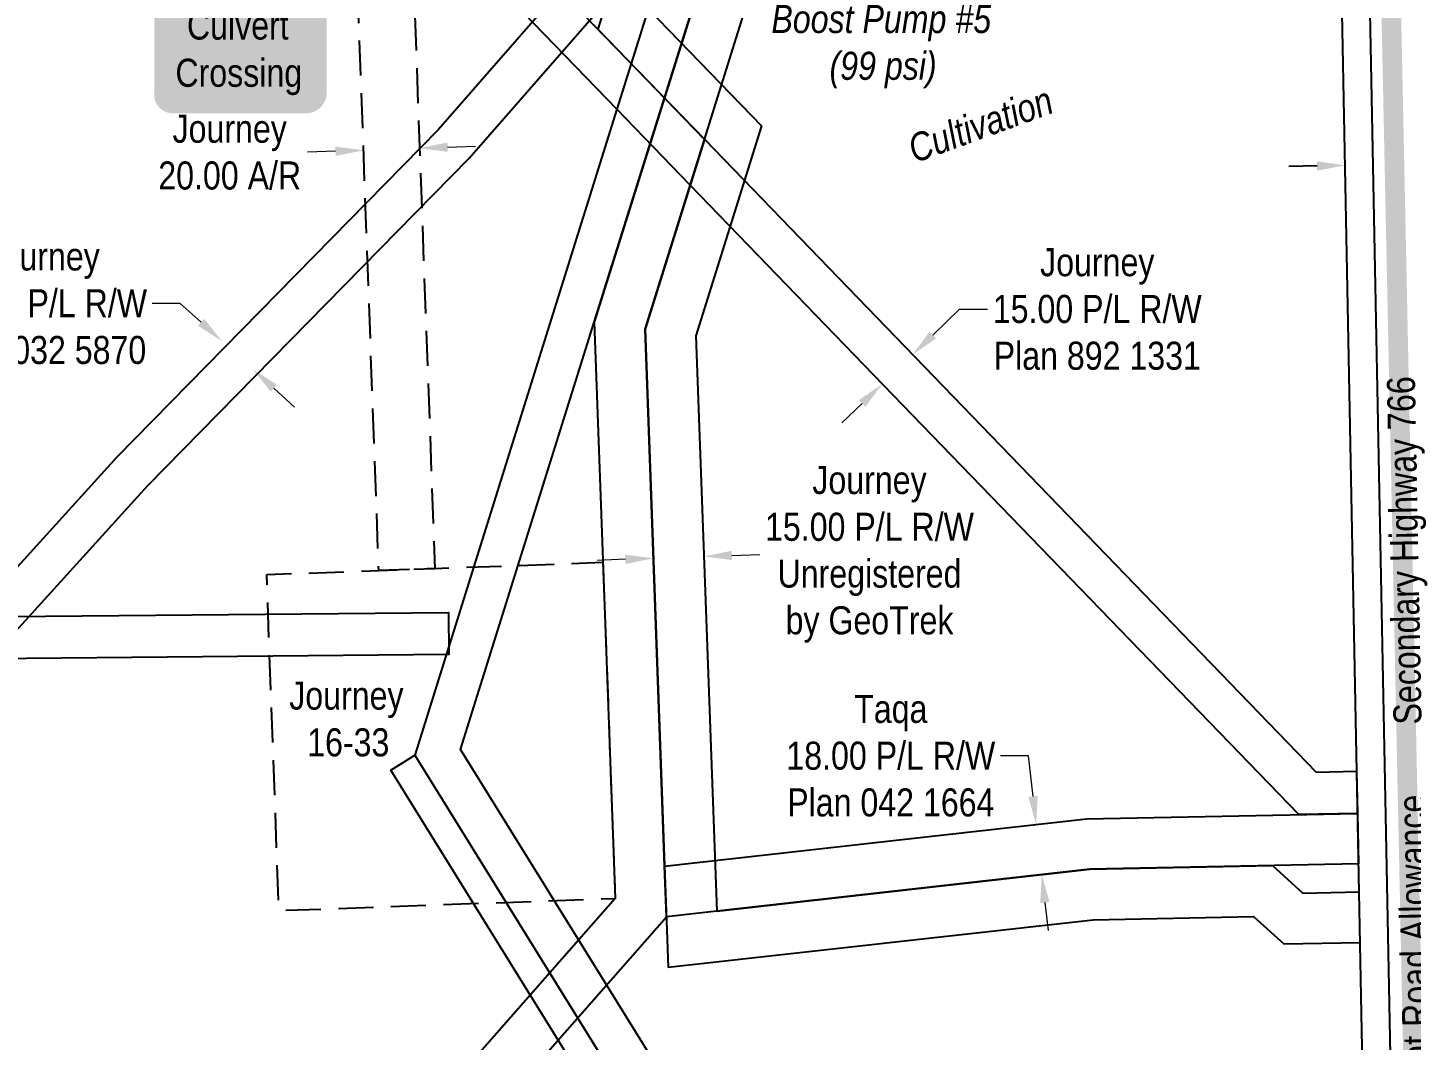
# Model space of a CAD drawing. Extents: x 665644 to 689199, y 5825051 to 5844826.
# Drawn here: x 678269.3 to 678762.7, y 5828509.7 to 5828870.7 of the extents above; entities that cross this region are included whole.
import ezdxf
from ezdxf.enums import TextEntityAlignment as Align

# ---------------------------------------------------------------- set-up
doc = ezdxf.new("R2010")
doc.units = 0
doc.header["$LTSCALE"] = 5
doc.header["$PDSIZE"] = 0.5
doc.linetypes.add('foc-ACCESSROAD', pattern=[3.75, 2.5, -1.25])
doc.layers.get('Defpoints').update_dxf_attribs({"color": 9})
for name, color, linetype in [('AS-ROADS', 254, 'Continuous'), ('CG-NOTES', 7, 'Continuous'), ('F-AR', 190, 'foc-ACCESSROAD'), ('F-RW', 190, 'Continuous'), ('F-WS', 190, 'foc-ACCESSROAD'), ('F-WS-S', 190, 'Continuous'), ('L-BD', 7, 'Continuous'), ('L-ROAD-T', 7, 'Continuous'), ('L-SEC', 7, 'Continuous'), ('L-TITLEDB', 4, 'Continuous')]:
    doc.layers.add(name, color=color, linetype=linetype)
for name, color, linetype, lineweight in [('F-AR-T', 190, 'Continuous', 9), ('F-RW-T', 190, 'Continuous', 9), ('F-WS-T', 190, 'Continuous', 9), ('T-TEXT', 48, 'Continuous', 18)]:
    doc.layers.add(name, color=color, linetype=linetype, lineweight=lineweight)
doc.styles.add('100L', font='ARIALN.TTF', dxfattribs={"height": 11})
doc.styles.add('175L', font='ARIALN.TTF', dxfattribs={"height": 20})
doc.styles.add('80', font='ARIALN.TTF', dxfattribs={"height": 10})
doc.styles.add('80CG', font='ARIALN.TTF', dxfattribs={"height": 10})
doc.styles.add('80L', font='ARIALN.TTF', dxfattribs={"height": 10})
doc.styles.add('80LS', font='ARIALNI.TTF', dxfattribs={"height": 10})
doc.dimstyles.new('Compass 5 000', dxfattribs={"dimscale": 5, "dimtxt": 9, "dimasz": 2, "dimexe": 0.2, "dimexo": 0.0625, "dimgap": 0.5, "dimtad": 0, "dimtih": 1, "dimtoh": 1, "dimzin": 0, "dimdsep": 46, "dimtxsty": '80CG', "dimcen": 0.1, "dimse1": 1, "dimse2": 1, "dimclrd": 256, "dimclrt": 256, "dimaunit": 1, "dimadec": 4, "dimazin": 0, "dimtfac": 0.06, "dimtofl": 0, "dimtmove": 0, "dimatfit": 1, "dimfxl": 0.2, "dimtolj": 1, "dimtzin": 0, "dimlwd": -1, "dimarcsym": 0})

# ---------------------------------------------------------------- blocks, each defined once
blk = doc.blocks.new('*D2023')
at = {"layer": 'Defpoints', "color": 0, "transparency": 16777216}
for p in [(678738.63, 5828843.14), (678778.62, 5828843.92), (678739.05, 5828821.63)]:
    blk.add_point(p, dxfattribs=at)
at = {"layer": 'L-TITLEDB', "transparency": 16777216}
for p, q in [((678729.05, 5828821.44), (678719.05, 5828821.24)), ((678789.03, 5828822.6), (678799.03, 5828822.8))]:
    blk.add_line(p, q, dxfattribs=at)
for points in [[(678729.02, 5828823.1), (678729.08, 5828819.77), (678739.05, 5828821.63)], [(678789, 5828824.27), (678789.06, 5828820.94), (678779.03, 5828822.41)]]:
    blk.add_solid(points, dxfattribs=at)
at = {"layer": 'L-TITLEDB', "transparency": 16777216, "insert": (678837.75, 5828822.8), "char_height": 10, "attachment_point": 5, "style": '80CG'}
blk.add_mtext('\\A1;40.00 Road\\PPlan 912 2064', dxfattribs=at)
blk = doc.blocks.new('*U385')
h = blk.add_hatch(color=254)
edge = h.paths.add_edge_path()
edge.add_line((-24, -20), (24, -20))
edge.add_arc((24, -14), 6, 270, 360)
edge.add_line((30, -14), (30, 12.5))
edge.add_arc((24, 12.5), 6, 0, 90)
edge.add_line((24, 18.5), (-24, 18.5))
edge.add_arc((-24, 12.5), 6, 90, 180)
edge.add_line((-30, 12.5), (-30, -14))
edge.add_arc((-24, -14), 6, 180, 270)
at = {"color": 160, "flags": 128}
blk.add_lwpolyline([(-24, -20, 3, 3, 0), (24, -20, 3, 3, 0.414214), (30, -14, 3, 3, 0), (30, 12.5, 3, 0, 0.414214), (24, 18.5, 0, 0, 0), (-24, 18.5, 0, 0, 0.414214), (-30, 12.5, 0, 0, 0), (-30, -14, 0, 3, 0.414214)], format="xyseb", close=True, dxfattribs=at)
at = {"color": 160, "style": '80'}
blk.add_attdef('ENTER_TEXT_001', (-26.85, -4.92), '', height=10, dxfattribs=at)
blk = doc.blocks.new('*D2029')
at = {"layer": 'Defpoints', "color": 0, "transparency": 16777216}
for p in [(678387.58, 5828866.93), (678407.57, 5828867.66), (678389.03, 5828827.03)]:
    blk.add_point(p, dxfattribs=at)
at = {"layer": 'F-AR-T', "transparency": 16777216}
for p, q in [((678379.04, 5828826.66), (678369.05, 5828826.3)), ((678419.01, 5828828.12), (678429, 5828828.48))]:
    blk.add_line(p, q, dxfattribs=at)
for points in [[(678378.98, 5828828.33), (678379.1, 5828825), (678389.03, 5828827.03)], [(678418.95, 5828829.78), (678419.07, 5828826.45), (678409.02, 5828827.75)]]:
    blk.add_solid(points, dxfattribs=at)
at = {"layer": 'F-AR-T', "transparency": 16777216, "insert": (678341.31, 5828826.3), "char_height": 10, "attachment_point": 5, "style": '80CG'}
blk.add_mtext('\\A1;Journey\\P20.00 A/R', dxfattribs=at)
blk = doc.blocks.new('*D2073')
at = {"layer": 'Defpoints', "color": 0, "transparency": 16777216}
for p in [(678584.83, 5828754.17), (678609.06, 5828729.12), (678598.26, 5828718.67)]:
    blk.add_point(p, dxfattribs=at)
at = {"layer": 'F-RW-T', "transparency": 16777216}
for p, q in [((678592.01, 5828761.12), (678601.59, 5828770.39)), ((678601.59, 5828770.39), (678611.59, 5828770.39)), ((678566.84, 5828736.77), (678559.65, 5828729.81))]:
    blk.add_line(p, q, dxfattribs=at)
for points in [[(678590.86, 5828762.32), (678593.17, 5828759.92), (678584.83, 5828754.17)], [(678565.68, 5828737.96), (678568, 5828735.57), (678574.03, 5828743.72)]]:
    blk.add_solid(points, dxfattribs=at)
at = {"layer": 'F-RW-T', "transparency": 16777216, "insert": (678650.68, 5828770.39), "char_height": 10, "attachment_point": 5, "style": '80CG'}
blk.add_mtext('\\A1;Journey\\P15.00 P/L R/W\\PPlan 892 1331', dxfattribs=at)
blk = doc.blocks.new('*D2074')
at = {"layer": 'Defpoints', "color": 0, "transparency": 16777216}
for p in [(678609.82, 5828584.57), (678628.89, 5828586.71), (678611.83, 5828566.67)]:
    blk.add_point(p, dxfattribs=at)
at = {"layer": 'F-RW-T', "transparency": 16777216}
for p, q in [((678626.14, 5828611.15), (678616.14, 5828611.15)), ((678627.77, 5828596.64), (678626.14, 5828611.15)), ((678632.01, 5828558.87), (678633.12, 5828548.94))]:
    blk.add_line(p, q, dxfattribs=at)
for points in [[(678629.43, 5828596.83), (678626.11, 5828596.46), (678628.89, 5828586.71)], [(678633.66, 5828559.06), (678630.35, 5828558.69), (678630.89, 5828568.81)]]:
    blk.add_solid(points, dxfattribs=at)
at = {"layer": 'F-RW-T', "transparency": 16777216, "insert": (678577.06, 5828611.15), "char_height": 10, "attachment_point": 5, "style": '80CG'}
blk.add_mtext('\\A1;Taqa\\P18.00 P/L R/W^JPlan 042 1664', dxfattribs=at)
blk = doc.blocks.new('*D2078')
at = {"layer": 'Defpoints', "color": 0, "transparency": 16777216}
for p in [(678349.62, 5828748.93), (678154.27, 5828555.8), (678165.38, 5828545.73)]:
    blk.add_point(p, dxfattribs=at)
at = {"layer": 'F-RW-T', "transparency": 16777216}
for p, q in [((678323.69, 5828772.43), (678313.69, 5828772.43)), ((678331.1, 5828765.72), (678323.69, 5828772.43)), ((678357.03, 5828742.21), (678364.43, 5828735.49))]:
    blk.add_line(p, q, dxfattribs=at)
for points in [[(678332.22, 5828766.95), (678329.98, 5828764.48), (678338.5, 5828759)], [(678358.14, 5828743.44), (678355.91, 5828740.97), (678349.62, 5828748.93)]]:
    blk.add_solid(points, dxfattribs=at)
at = {"layer": 'F-RW-T', "transparency": 16777216, "insert": (678274.6, 5828772.43), "char_height": 10, "attachment_point": 5, "style": '80CG'}
blk.add_mtext('\\A1;Journey\\P15.00 P/L R/W\\PPlan 032 5870', dxfattribs=at)
blk = doc.blocks.new('*D2092')
at = {"layer": 'Defpoints', "color": 0, "transparency": 16777216}
for p in [(678510.38, 5828682.23), (678492.81, 5828670.4), (678510.79, 5828671.06)]:
    blk.add_point(p, dxfattribs=at)
at = {"layer": 'F-RW-T', "transparency": 16777216}
for p, q in [((678520.38, 5828682.59), (678530.37, 5828682.96)), ((678482.4, 5828681.21), (678472.41, 5828680.84))]:
    blk.add_line(p, q, dxfattribs=at)
for points in [[(678482.34, 5828682.87), (678482.47, 5828679.54), (678492.4, 5828681.57)], [(678520.32, 5828684.26), (678520.44, 5828680.93), (678510.38, 5828682.23)]]:
    blk.add_solid(points, dxfattribs=at)
at = {"layer": 'F-RW-T', "transparency": 16777216, "insert": (678569.46, 5828682.96), "char_height": 10, "attachment_point": 5, "style": '80CG'}
blk.add_mtext('\\A1;Journey\\P15.00 P/L R/W\\PUnregistered\\Pby GeoTrek', dxfattribs=at)

msp = doc.modelspace()

# ---------------------------------------------------------------- hatches: boundary and pattern name
at = {"layer": 'AS-ROADS'}
h = msp.add_hatch(color=256, dxfattribs=at)
h.dxf.hatch_style = 1
h.paths.add_polyline_path([(682678.285, 5832378.284), (682679.237, 5832371.44), (682678.476, 5832368.778), (682676.859, 5832365.926), (682687.322, 5832365.831), (682684.183, 5832370.964), (682682.661, 5832374.577), (682682.566, 5832377.333), (682682.566, 5832379.045)], flags=16)
h.paths.add_polyline_path([(681464.565, 5832333.37), (681471.954, 5832333.222), (681472.545, 5832327.019), (681474.319, 5832324.36), (681475.206, 5832323.326), (681461.314, 5832321.997), (681462.939, 5832325.394), (681463.974, 5832328.2), (681464.252, 5832330.272), (681464.542, 5832331.722)], flags=16)
h.paths.add_polyline_path([(681048.14, 5832317.983), (681052.253, 5832311.083), (681052.694, 5832307.12), (681062.388, 5832306.826), (681060.185, 5832312.404), (681056.954, 5832317.249), (681056.66, 5832320.038)], flags=16)
edge = h.paths.add_edge_path()
edge.add_line((683515.178, 5832287.041), (683508.934, 5832397.566))
edge.add_line((677284.424, 5825051.076), (677268.886, 5825051.076))

# ---------------------------------------------------------------- linework, layer by layer
at = {"layer": 'AS-ROADS', "const_width": 6.999, "flags": 128}
msp.add_lwpolyline([(678772.46, 5828063.511), (678753.426, 5828976.839), (678719.807, 5829892.133)], dxfattribs=at)
at = {"layer": 'F-AR', "flags": 128}
msp.add_lwpolyline([(678404.579, 5828950.006), (678414.454, 5828677.959), (678394.47, 5828677.234), (678384.595, 5828949.27)], close=True, dxfattribs=at)
at = {"layer": 'F-RW', "flags": 128}
for points in [[(677624.545, 5828163.604), (677873.71, 5828370.328), (678007.565, 5828384.259), (678082.677, 5828454.506), (678311.94, 5828707.369), (678426.744, 5828824.227), (678500.267, 5828908.416), (678498.65, 5828953.387), (678483.625, 5828952.842), (678485.082, 5828913.809), (678415.743, 5828834.424), (678301.019, 5828717.659), (678071.983, 5828465.04), (678001.006, 5828398.66), (677867.647, 5828384.758), (677614.964, 5828175.143)], [(678498.65, 5828953.387), (678500.267, 5828908.416), (678479.357, 5828841.627), (678407.275, 5828611.343), (678465.331, 5828517.718), (678696.892, 5828144.175), (678752.222, 5828146.019), (678751.884, 5828161.057), (678705.032, 5828159.429), (678475.659, 5828529.467), (678423.621, 5828613.408), (678471.301, 5828765.694), (678515.344, 5828906.387), (678513.637, 5828953.94)], [(678743.462, 5828590.648), (678722.604, 5828590.232), (678591.727, 5828725.421), (678505.465, 5828814.632), (678479.357, 5828841.627), (678405.752, 5828917.689), (678404.579, 5828950.006), (678419.573, 5828950.557), (678420.536, 5828923.985), (678459.133, 5828884.102), (678510.567, 5828830.924), (678728.797, 5828605.356), (678743.171, 5828605.644)], [(678743.814, 5828572.658), (678648.035, 5828570.731), (678497.063, 5828553.81), (678496.399, 5828571.844), (678646.845, 5828588.72), (678743.462, 5828590.648)]]:
    msp.add_lwpolyline(points, close=True, dxfattribs=at)
for points in [[(678038.72, 5828032.681), (678132.723, 5828139.568), (678497.063, 5828553.81), (678496.399, 5828571.844), (678489.415, 5828763.278), (678533.445, 5828903.967), (678531.615, 5828954.601), (678513.637, 5828953.94), (678515.344, 5828906.387), (678471.301, 5828765.694), (678478.816, 5828560.319), (678016.947, 5828035.177), (678014.017, 5828031.845)], [(678498.613, 5828953.401), (678500.289, 5828908.486), (678490.581, 5828877.476), (678530.95, 5828835.737), (678507.513, 5828760.849), (678514.999, 5828555.82), (678648.035, 5828570.731), (678713.2, 5828572.042), (678724.022, 5828562.259), (678744.015, 5828562.661)], [(678483.625, 5828952.842), (678485.205, 5828910.505), (678472.585, 5828870.194), (678510.581, 5828830.91), (678489.415, 5828763.278), (678497.721, 5828535.773), (678649.221, 5828552.754), (678706.425, 5828553.905), (678717.247, 5828544.122), (678744.377, 5828544.667)], [(677900.188, 5828388.222), (678001.04, 5828398.63), (678072.036, 5828465.029), (678249.381, 5828660.682), (678419.353, 5828662.266), (678419.493, 5828647.268), (678256.085, 5828645.746), (678082.733, 5828454.498), (678007.599, 5828384.229), (677901.728, 5828373.303)], [(678685.031, 5828060.232), (678681.674, 5828149.746), (678398.777, 5828606.075), (678407.275, 5828611.343), (678696.892, 5828144.175), (678700.019, 5828060.794)]]:
    msp.add_lwpolyline(points, dxfattribs=at)
at = {"layer": 'F-WS', "flags": 128}
msp.add_lwpolyline([(678474.407, 5828680.136), (678478.76, 5828560.229), (678358.854, 5828555.877), (678354.501, 5828675.783), (678414.454, 5828677.959)], close=True, dxfattribs=at)
at = {"layer": 'F-WS-S', "flags": 128}
msp.add_lwpolyline([(678753.972, 5828062.817), (678751.848, 5828162.738), (678736.318, 5828962.226)], dxfattribs=at)
at = {"layer": 'L-SEC', "flags": 128}
msp.add_lwpolyline([(678746.151, 5828967.743), (678761.789, 5828163.098)], dxfattribs=at)
at = {"layer": 'L-TITLEDB', "flags": 128}
msp.add_lwpolyline([(678751.848, 5828162.738), (678736.318, 5828962.226)], dxfattribs=at)

# ---------------------------------------------------------------- block references
at = {"layer": 'CG-NOTES'}
ref = msp.add_blockref('*U385', (678344.435, 5828861.688), dxfattribs=dict(at, xscale=0.9999949994049304, yscale=0.9999949994049304, zscale=0.9999949994049304))
ref.add_attrib('ENTER_TEXT_001', 'Culvert', (678326.056, 5828866.491), dxfattribs={"layer": '0', "color": 160, "height": 9.9999, "style": '80'})
ref.add_attrib('ENTER_TEXT_002', 'Crossing', (678321.959, 5828849.647), dxfattribs={"layer": '0', "color": 160, "height": 9.9999, "style": '80'})

# ---------------------------------------------------------------- texts
at = {"layer": 'F-WS-T', "insert": (678362.335, 5828637.636), "char_height": 9.99876, "attachment_point": 1, "style": '175L'}
msp.add_mtext_dynamic_manual_height_columns('\\pi0.20598;Journey\\P\\pi6.6172;16-33', width=40.75484, gutter_width=100, heights=[0], dxfattribs=at)
at = {"layer": 'L-BD', "insert": (678534.234, 5828878.813), "char_height": 10.00288, "attachment_point": 1, "style": '100L'}
msp.add_mtext_dynamic_manual_height_columns('\\pi0.24107;{\\fArial Narrow|b0|i1|c0|p34;Boost Pump #5 \\P\\pi20.974;(99 psi)}', width=78.52645, gutter_width=55, heights=[0], dxfattribs=at)
at = {"layer": 'L-ROAD-T', "style": '80L'}
for s, p in [('Secondary Highway 766', (678760.139, 5828684.368)), ('Government Road Allowance', (678764.286, 5828522.817))]:
    msp.add_text(s, height=9.99876, rotation=91.11361, dxfattribs=at).set_placement(p, align=Align.MIDDLE_CENTER)
at = {"layer": 'T-TEXT', "style": '80LS'}
msp.add_text('Cultivation', height=9.99865, rotation=20, dxfattribs=at).set_placement((678609.02, 5828836.207), align=Align.MIDDLE_CENTER)

# ---------------------------------------------------------------- dimensions: what is measured, and where the dimension line sits
at = {"layer": 'F-AR-T'}
dim = msp.add_linear_dim(base=(678389.032, 5828827.027), p1=(678407.568, 5828867.656), p2=(678387.584, 5828866.931), angle=182.07895, text='Journey\\P20.00 A/R', dimstyle='Compass 5 000', dxfattribs=at)
dim.commit()
dim.dimension.update_dxf_attribs({"geometry": '*D2029', "text_midpoint": (678341.31, 5828826.302), "dimtype": 161})
at = {"layer": 'F-RW-T'}
for base, p1, p2, angle, text, picture, middle in [((678349.617, 5828748.925), (678154.273, 5828555.803), (678165.385, 5828545.728), 317.80251, 'Journey\\P15.00 P/L R/W\\PPlan 032 5870', '*D2078', (678274.602, 5828772.434)), ((678584.828, 5828754.166), (678598.263, 5828718.669), (678609.062, 5828729.117), 44.05271, 'Journey\\P15.00 P/L R/W\\PPlan 892 1331', '*D2073', (678650.68, 5828770.387)), ((678628.886, 5828586.706), (678611.828, 5828566.673), (678609.821, 5828584.567), 96.40024, 'Taqa\\P18.00 P/L R/W^JPlan 042 1664', '*D2074', (678577.058, 5828611.146))]:
    dim = msp.add_linear_dim(base=base, p1=p1, p2=p2, angle=angle, text=text, dimstyle='Compass 5 000', dxfattribs=at)
    dim.commit()
    dim.dimension.update_dxf_attribs({"geometry": picture, "text_midpoint": middle, "dimtype": 161})
dim = msp.add_aligned_dim(p1=(678492.806, 5828670.401), p2=(678510.791, 5828671.058), distance=11.178, text='Journey\\P15.00 P/L R/W\\PUnregistered\\Pby GeoTrek', dimstyle='Compass 5 000', dxfattribs=at)
dim.commit()
dim.dimension.update_dxf_attribs({"geometry": '*D2092', "text_midpoint": (678569.456, 5828682.958)})
at = {"layer": 'L-TITLEDB'}
dim = msp.add_linear_dim(base=(678739.049, 5828821.631), p1=(678778.616, 5828843.92), p2=(678738.631, 5828843.143), angle=181.11283, text='40.00 Road\\PPlan 912 2064', dimstyle='Compass 5 000', dxfattribs=at)
dim.commit()
dim.dimension.update_dxf_attribs({"geometry": '*D2023', "text_midpoint": (678837.754, 5828822.796), "dimtype": 161})

doc.saveas('drawing.dxf')
